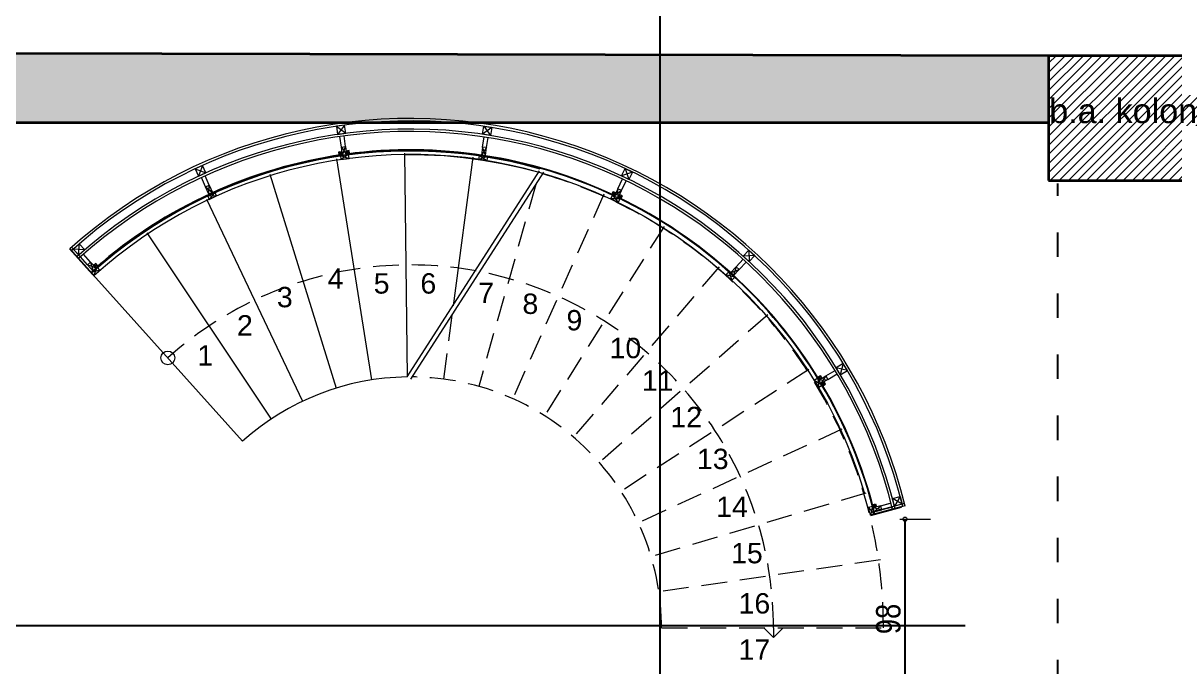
# Model space of a CAD drawing. Header units: millimetres. Extents: x 54215 to 67697, y 23496 to 56611.
# Drawn here: x 57099 to 57665, y 55429 to 55745 of the extents above; entities that cross this region are included whole.
import ezdxf

# ---------------------------------------------------------------- set-up
doc = ezdxf.new("R2010")
doc.units = ezdxf.units.MM
doc.linetypes.add('ACAD_ISO03W100', pattern=[30, 12, -18])
doc.linetypes.add('DASHED', pattern=[19.05, 12.7, -6.35])
for name, color, linetype, lineweight in [('- 0.09', 9, 'Continuous', 9), ('- 0.25', 43, 'Continuous', 25), ('no3_cam kesit arka', 141, 'Continuous', 18), ('no3_duvar kaplama', 8, 'Continuous', 0), ('no3_duvar mevcut', 4, 'Continuous', 35), ('no3_kutu profil gorunus', 8, 'Continuous', 0), ('no3_kutuprofil kesit', 74, 'Continuous', 18), ('no3_ölçü tefriş', 252, 'Continuous', 0), ('t_yazı', 154, 'Continuous', 25), ('ölçü', 4, 'Continuous', 13)]:
    doc.layers.add(name, color=color, linetype=linetype, lineweight=lineweight)
doc.layers.add('0 rölöve', color=7, linetype='Continuous', true_color=0xf1380e)
doc.layers.add('no3_alçıpan kesit', color=7, linetype='Continuous', lineweight=20, true_color=0xf5003d)
doc.layers.add('no3_tefriş ön ince', color=7, linetype='Continuous', lineweight=18, true_color=0x8c1aff)
doc.styles.add('olcu', font='arial.ttf', dxfattribs={"width": 0.8})
doc.styles.get("Standard").update_dxf_attribs({"font": 'arial.ttf'})
doc.dimstyles.new('tufan', dxfattribs={"dimtxt": 12, "dimasz": 0.5, "dimexe": 1.25, "dimexo": 0.625, "dimgap": 2, "dimtad": 1, "dimdec": 0, "dimzin": 1, "dimtxsty": 'olcu', "dimblk1": 'sol', "dimblk2": 'sag', "dimsah": 1, "dimcen": 0, "dimse1": 1, "dimse2": 1, "dimclrd": 256, "dimclrt": 256, "dimadec": 0, "dimazin": 0, "dimtfac": 1, "dimtdec": 0, "dimtix": 1, "dimtmove": 0, "dimatfit": 2, "dimldrblk": 'NONE', "dimfxl": 1.25, "dimarcsym": 0})

# ---------------------------------------------------------------- blocks, each defined once
blk = doc.blocks.new('plan girişblok')
at = {"layer": '- 0.09'}
h = blk.add_hatch(dxfattribs=at)
h.set_pattern_fill('ANSI31', color=256)
h.set_pattern_definition([(45, (2446.458, 1691.4684), (-2.245064, 2.245064), [])])
h.paths.add_polyline_path([(3742.07, 3361.46), (3669.07, 3361.46), (3669.07, 3299.96), (3742.07, 3299.96)])
h.paths.add_polyline_path([(4427.57, 3356.96), (4354.07, 3356.96), (4354.07, 3295.46), (4427.57, 3295.46)])
h.paths.add_polyline_path([(5009.07, 3355.96), (4935.57, 3355.96), (4935.57, 3294.46), (5009.07, 3294.46)])
h.paths.add_polyline_path([(5006.07, 2568.46), (4933.07, 2568.46), (4933.07, 2506.96), (5006.07, 2506.96)])
h.paths.add_polyline_path([(4427.57, 2569.46), (4354.57, 2569.46), (4354.57, 2507.96), (4427.57, 2507.96)])
h.paths.add_polyline_path([(3742.07, 2563.46), (3669.07, 2563.46), (3669.07, 2501.96), (3742.07, 2501.96)])
at = {"layer": 'no3_duvar kaplama'}
h = blk.add_hatch(color=256, dxfattribs=at)
h.dxf.hatch_style = 1
h.paths.add_polyline_path([(3669.07, 2563.46), (3687.07, 2563.46), (3669.07, 2563.46), (3669.07, 2501.96), (3687.07, 2501.96), (5226.73, 2507.87), (5230.28, 3355.96), (3742.07, 3356.96), (3687.07, 3361.46), (3669.07, 3361.46), (3669.07, 3293.96), (3687.07, 3293.96), (3687.07, 3299.96), (3669.07, 3299.96), (3669.07, 3361.46), (3742.07, 3361.46), (3742.07, 3321.96), (4354.07, 3321.96), (4354.07, 3356.96), (4427.57, 3356.96), (4427.57, 3322.96), (4935.57, 3322.96), (4935.57, 3355.96), (5009.07, 3355.96), (5009.07, 3318.96), (5144.57, 3318.96), (5144.57, 3310.46), (5191.07, 3310.46), (5191.07, 2572.96), (5169.13, 2572.96), (5169.13, 2538.46), (5006.07, 2538.46), (5006.07, 2506.96), (4933.07, 2506.96), (4933.07, 2538.46), (4427.57, 2538.46), (4427.57, 2507.96), (4354.57, 2507.96), (4354.57, 2538.46), (3742.07, 2538.46), (3742.07, 2501.96), (3669.07, 2501.96)])
h.paths.add_polyline_path([(5191.07, 2684.86), (5191.07, 2661.57), (5203.3, 2661.57), (5203.3, 2684.86)], flags=17)
at = {"layer": '0 rölöve'}
for p, q in [((4466.21, 3248.22), (4454.85, 3260.87)), ((4848.12, 3130.03), (4863.24, 3134.05))]:
    blk.add_line(p, q, dxfattribs=at)
at = {"layer": 'no3_alçıpan kesit'}
for p, q in [((4454.85, 3260.87), (4465.35, 3249.19)), ((4455.75, 3261.67), (4460.02, 3256.91)), ((4864.88, 3135.72), (4850.04, 3131.78)), ((4865.17, 3134.56), (4850.34, 3130.62))]:
    blk.add_line(p, q, dxfattribs=at)
for radius, start in [(250.33, 13.8423), (249.13, 13.8423), (245.13, 13.8288), (243.93, 13.8237)]:
    blk.add_arc((4622.12, 3074.63), radius, start, 131.9285, dxfattribs=at)
at = {"layer": 'no3_cam kesit arka'}
for p, q in [((4588.6, 3307.18), (4588.65, 3306.88)), ((4590.78, 3307.48), (4590.82, 3307.18)), ((4722.36, 3287.13), (4722.23, 3286.86)), ((4724.34, 3286.18), (4724.22, 3285.91)), ((4467.6, 3251.62), (4467.8, 3251.4)), ((4822.9, 3196.65), (4822.64, 3196.5)), ((4822.9, 3196.65), (4822.65, 3196.5)), ((4824.03, 3194.77), (4823.78, 3194.62)), ((4824.03, 3194.77), (4823.78, 3194.62)), ((4824.03, 3194.77), (4823.78, 3194.62)), ((4849.18, 3133.72), (4849.47, 3133.8))]:
    blk.add_line(p, q, dxfattribs=at)
for radius, start, end in [(234.95, 98.202, 131.1237), (234.65, 98.202, 131.1237), (234.95, 64.7451, 97.6669), (234.65, 64.7451, 97.6669), (234.65, 31.2883, 64.21), (234.95, 31.2883, 64.21), (234.65, 13.7821, 30.7532), (234.95, 14.32, 30.7532)]:
    blk.add_arc((4622.12, 3074.63), radius, start, end, dxfattribs=at)
at = {"layer": 'no3_duvar kaplama'}
for p, q in [((4620.61, 3197.95), (4685.61, 3299.15)), ((4622.3, 3196.88), (4687.62, 3298.58))]:
    blk.add_line(p, q, dxfattribs=at)
blk.add_lwpolyline([(4619.28, 3307.24, -0.335613), (4845.18, 3140.67, -0.335613)], format="xyb", dxfattribs=at)
at = {"layer": 'no3_duvar mevcut'}
for p, q in [((4427.57, 3356.96), (4935.57, 3355.96)), ((4935.57, 3355.96), (4935.57, 3294.46)), ((4935.57, 3355.96), (5009.07, 3355.96)), ((4427.57, 3322.96), (4935.57, 3322.96)), ((4935.57, 3294.46), (5009.07, 3294.46))]:
    blk.add_line(p, q, dxfattribs=at)
at = {"layer": 'no3_kutu profil gorunus'}
for p, q in [((4588.23, 3310.86), (4587.54, 3316.12)), ((4590.21, 3311.12), (4589.53, 3316.37)), ((4657.59, 3310.93), (4658.3, 3315.86)), ((4659.57, 3310.64), (4660.28, 3315.56)), ((4521.54, 3291.39), (4519.51, 3295.93)), ((4523.36, 3292.21), (4521.33, 3296.76)), ((4724, 3290.42), (4726.24, 3295.23)), ((4725.82, 3289.58), (4728.05, 3294.38)), ((4463.57, 3252.97), (4460.02, 3256.91)), ((4465.05, 3254.3), (4461.51, 3258.25)), ((4782.14, 3252.11), (4785.51, 3255.75)), ((4783.61, 3250.75), (4786.99, 3254.4)), ((4826.14, 3198.44), (4830.71, 3201.13)), ((4827.16, 3196.72), (4831.72, 3199.41)), ((4853.1, 3134.66), (4857.92, 3135.94)), ((4853.11, 3134.67), (4858.23, 3136.03)), ((4853.89, 3132.81), (4858.69, 3134.08)), ((4853.9, 3132.81), (4859.02, 3134.17))]:
    blk.add_line(p, q, dxfattribs=at)
blk.add_arc((4622.12, 3074.63), 232.63, 74.2098, 131.9285, dxfattribs=at)
at = {"layer": 'no3_kutuprofil kesit'}
for p, q in [((4585.87, 3321.11), (4590.35, 3317.67)), ((4589.83, 3321.66), (4586.38, 3317.15)), ((4658.16, 3321.14), (4661.51, 3316.58)), ((4662.11, 3320.53), (4657.56, 3317.18)), ((4588.23, 3310.86), (4590.73, 3307.15)), ((4588.74, 3306.89), (4590.21, 3311.12)), ((4659.57, 3310.64), (4657.02, 3306.97)), ((4658.99, 3306.68), (4657.59, 3310.93)), ((4588.7, 3307.22), (4587.02, 3308.51)), ((4587.21, 3307.03), (4588.51, 3308.71)), ((4587.75, 3306.77), (4591.97, 3305.3)), ((4591.72, 3307.28), (4588.01, 3304.78)), ((4592.17, 3307.67), (4590.49, 3308.96)), ((4590.68, 3307.48), (4591.98, 3309.16)), ((4659.94, 3306.21), (4655.68, 3304.84)), ((4655.98, 3306.82), (4659.63, 3304.24)), ((4516.36, 3300.19), (4521.66, 3298.21)), ((4520, 3301.86), (4518.02, 3296.55)), ((4731.14, 3298.64), (4725.83, 3296.72)), ((4727.53, 3300.36), (4729.46, 3295.03)), ((4521.54, 3291.39), (4525, 3288.56)), ((4523.17, 3287.74), (4523.36, 3292.21)), ((4526.03, 3288.69), (4523.23, 3285.21)), ((4721.09, 3287.73), (4723.08, 3288.45)), ((4721.41, 3287.22), (4724.19, 3283.72)), ((4722.45, 3287.09), (4721.73, 3289.09)), ((4725.82, 3289.58), (4722.31, 3286.8)), ((4724.13, 3285.95), (4724, 3290.42)), ((4725.62, 3285.61), (4724.9, 3287.61)), ((4522.4, 3287.03), (4526.86, 3286.87)), ((4725.03, 3285.53), (4720.56, 3285.41)), ((4724.26, 3286.25), (4726.26, 3286.97)), ((4462.2, 3260.48), (4456.55, 3260.78)), ((4459.22, 3257.8), (4459.48, 3263.34)), ((4788.29, 3260.24), (4788.44, 3254.61)), ((4465.05, 3254.3), (4466.24, 3249.99)), ((4467.64, 3253.67), (4467.53, 3251.55)), ((4791.25, 3257.55), (4785.49, 3257.31)), ((4467.73, 3251.33), (4463.57, 3252.97)), ((4469.66, 3250.38), (4465.35, 3249.19)), ((4468.64, 3252.55), (4466.52, 3252.67)), ((4466.68, 3247.7), (4468.32, 3251.86)), ((4781.42, 3246.91), (4777.12, 3248.13)), ((4778.46, 3249.61), (4780.07, 3245.44)), ((4779.42, 3249.17), (4783.61, 3250.75)), ((4782.14, 3252.11), (4780.89, 3247.81)), ((4836.76, 3201.11), (4831.22, 3202.49)), ((4834.7, 3204.54), (4833.25, 3199.05)), ((4822.19, 3197.28), (4822.49, 3192.81)), ((4822.22, 3197.87), (4824.27, 3197.34)), ((4822.69, 3196.41), (4827.16, 3196.72)), ((4822.98, 3196.58), (4823.51, 3198.63)), ((4826.14, 3198.44), (4823.71, 3194.69)), ((4824.22, 3193.83), (4820.46, 3196.26)), ((4823.99, 3194.86), (4826.04, 3194.33)), ((4824.75, 3193.56), (4825.28, 3195.62)), ((4849.02, 3134.41), (4848.08, 3130.03)), ((4849.14, 3135.16), (4850.97, 3134.1)), ((4849.52, 3133.71), (4850.59, 3135.55)), ((4849.75, 3131.71), (4853.11, 3134.67)), ((4849.75, 3131.7), (4853.1, 3134.66)), ((4863.72, 3135.4), (4858.85, 3138.28)), ((4862.72, 3139.27), (4859.85, 3134.4)), ((4850.02, 3130.53), (4847.08, 3133.91)), ((4853.61, 3132.73), (4849.23, 3133.64)), ((4853.62, 3132.73), (4849.24, 3133.64))]:
    blk.add_line(p, q, dxfattribs=at)
for points in [[(4590.35, 3317.67), (4589.83, 3321.66), (4585.87, 3321.11), (4586.38, 3317.15)], [(4657.56, 3317.18), (4658.16, 3321.14), (4662.11, 3320.53), (4661.51, 3316.58)], [(4590.73, 3307.15), (4588.74, 3306.89), (4588.23, 3310.86), (4590.21, 3311.12)], [(4657.02, 3306.97), (4658.99, 3306.68), (4659.57, 3310.64), (4657.59, 3310.93)], [(4588.7, 3307.22), (4587.21, 3307.03), (4587.02, 3308.51), (4588.51, 3308.71)], [(4591.97, 3305.3), (4591.72, 3307.28), (4587.75, 3306.77), (4588.01, 3304.78)], [(4590.68, 3307.48), (4592.17, 3307.67), (4591.98, 3309.16), (4590.49, 3308.96)], [(4655.68, 3304.84), (4655.98, 3306.82), (4659.94, 3306.21), (4659.63, 3304.24)], [(4521.66, 3298.21), (4520, 3301.86), (4516.36, 3300.19), (4518.02, 3296.55)], [(4725.83, 3296.72), (4727.53, 3300.36), (4731.14, 3298.64), (4729.46, 3295.03)], [(4525, 3288.56), (4523.17, 3287.74), (4521.54, 3291.39), (4523.36, 3292.21)], [(4526.86, 3286.87), (4526.03, 3288.69), (4522.4, 3287.03), (4523.23, 3285.21)], [(4720.56, 3285.41), (4721.41, 3287.22), (4725.03, 3285.53), (4724.19, 3283.72)], [(4722.45, 3287.09), (4721.09, 3287.73), (4721.73, 3289.09), (4723.08, 3288.45)], [(4722.31, 3286.8), (4724.13, 3285.95), (4725.82, 3289.58), (4724, 3290.42)], [(4724.26, 3286.25), (4725.62, 3285.61), (4726.26, 3286.97), (4724.9, 3287.61)], [(4456.55, 3260.78), (4459.22, 3257.8), (4462.2, 3260.48), (4459.48, 3263.34)], [(4788.44, 3254.61), (4791.25, 3257.55), (4788.29, 3260.24), (4785.49, 3257.31)], [(4466.24, 3249.99), (4467.73, 3251.33), (4465.05, 3254.3), (4463.57, 3252.97)], [(4468.64, 3252.55), (4467.64, 3253.67), (4466.52, 3252.67), (4467.53, 3251.55)], [(4465.35, 3249.19), (4466.68, 3247.7), (4469.66, 3250.38), (4468.32, 3251.86)], [(4780.07, 3245.44), (4781.42, 3246.91), (4778.46, 3249.61), (4777.12, 3248.13)], [(4780.89, 3247.81), (4779.42, 3249.17), (4782.14, 3252.11), (4783.61, 3250.75)], [(4833.25, 3199.05), (4836.76, 3201.11), (4834.7, 3204.54), (4831.22, 3202.49)], [(4822.49, 3192.81), (4824.22, 3193.83), (4822.19, 3197.28), (4820.46, 3196.26)], [(4822.98, 3196.58), (4822.22, 3197.87), (4823.51, 3198.63), (4824.27, 3197.34)], [(4823.71, 3194.69), (4822.69, 3196.41), (4826.14, 3198.44), (4827.16, 3196.72)], [(4823.99, 3194.86), (4824.75, 3193.56), (4826.04, 3194.33), (4825.28, 3195.62)], [(4847.08, 3133.91), (4849.02, 3134.41), (4850.02, 3130.53), (4848.08, 3130.03)], [(4849.52, 3133.71), (4849.14, 3135.16), (4850.59, 3135.55), (4850.97, 3134.1)], [(4849.23, 3133.64), (4849.75, 3131.7), (4853.61, 3132.73), (4853.1, 3134.66)], [(4849.24, 3133.64), (4849.75, 3131.71), (4853.62, 3132.73), (4853.11, 3134.67)], [(4858.85, 3138.28), (4862.72, 3139.27), (4863.72, 3135.4), (4859.85, 3134.4)]]:
    blk.add_lwpolyline(points, close=True, dxfattribs=at)
at = {"layer": 'no3_tefriş ön ince'}
for p, q in [((4585.84, 3305.12), (4602.94, 3196.46)), ((4619.27, 3307.94), (4620.61, 3197.96)), ((4652.76, 3305.94), (4643.09, 3232.95)), ((4553.16, 3297.53), (4585.67, 3192.45)), ((4521.9, 3285.34), (4569.15, 3186)), ((4492.72, 3268.79), (4553.73, 3177.26)), ((4539.72, 3166.39), (4466.21, 3248.22))]:
    blk.add_line(p, q, dxfattribs=at)
at = {"layer": 'no3_tefriş ön ince', "linetype": 'DASHED'}
for p, q in [((4683.75, 3292.54), (4655.68, 3193.31)), ((4717.16, 3287.73), (4672.35, 3187.27)), ((4746.74, 3271.9), (4687.99, 3178.9)), ((4773.74, 3251.98), (4702.26, 3168.37)), ((4642.47, 3228.29), (4638.32, 3196.89)), ((4797.61, 3228.41), (4714.88, 3155.91)), ((4817.85, 3201.65), (4725.57, 3141.77)), ((4834.04, 3172.27), (4734.13, 3126.24)), ((4845.85, 3140.87), (4740.38, 3109.64)), ((4853.04, 3108.1), (4744.17, 3092.32)), ((4745.45, 3074.63), (4855.45, 3074.63)), ((4800.45, 3069.94), (4795.75, 3074.63)), ((4800.45, 3074.63), (4800.45, 3069.94)), ((4800.45, 3069.94), (4805.15, 3074.63))]:
    blk.add_line(p, q, dxfattribs=at)
at = {"layer": 'no3_tefriş ön ince'}
blk.add_circle((4502.97, 3207.3), 3.38, dxfattribs=at)
for radius, start in [(234.33, 74.2098), (123.33, 90.7036)]:
    blk.add_arc((4622.12, 3074.63), radius, start, 131.9285, dxfattribs=at)
at = {"layer": 'no3_tefriş ön ince', "linetype": 'DASHED'}
for radius, end in [(232.33, 73.6971), (178.33, 131.9285), (123.33, 89.5974)]:
    blk.add_arc((4622.12, 3074.63), radius, 0, end, dxfattribs=at)
at = {"layer": '0 rölöve'}
blk.add_text('b.a. kolon', height=12, dxfattribs=at).set_placement((4935.87, 3322.65))
at = {"layer": 't_yazı', "char_height": 10, "width": 307.9126, "attachment_point": 7}
for s, insert in [('4', (4581.45, 3241.26)), ('5', (4604.1, 3238.76)), ('6', (4627.04, 3238.76)), ('3', (4556.55, 3232.05)), ('7', (4655.42, 3234.21)), ('8', (4677.17, 3228.77)), ('9', (4698.79, 3220.69)), ('2', (4536.95, 3218.31)), ('10', (4719.96, 3207.03)), ('1', (4517.5, 3203.56)), ('11', (4735.83, 3191.16)), ('12', (4749.8, 3173.24)), ('13', (4762.88, 3152.53)), ('14', (4772.29, 3129.17)), ('15', (4779.64, 3106.25)), ('16', (4783.32, 3081.57)), ('17', (4783.32, 3058.95))]:
    blk.add_mtext(s, dxfattribs=dict(at, insert=insert))
blk = doc.blocks.new('sol')
at = {"layer": 'ölçü'}
blk.add_line((0, 5), (0, -25), dxfattribs=at)
blk.add_circle((0, 0), 2, dxfattribs=at)
blk = doc.blocks.new('sag')
at = {"layer": 'ölçü'}
blk.add_line((0, -5), (0, 25), dxfattribs=at)
blk.add_circle((0, 0), 2, dxfattribs=at)
blk = doc.blocks.new('*D403')
at = {"layer": 'Defpoints', "color": 0, "transparency": 16777216}
for p in [(57530.8, 55501.18), (57530.8, 55403.17), (57532.23, 55403.17)]:
    blk.add_point(p, dxfattribs=at)
at = {"layer": 'no3_ölçü tefriş', "lineweight": -2, "transparency": 16777216}
blk.add_line((57532.23, 55500.68), (57532.23, 55403.67), dxfattribs=at)
at = {"layer": 'no3_ölçü tefriş', "lineweight": -2, "transparency": 16777216, "xscale": 0.5, "yscale": 0.5, "zscale": 0.5}
for name, p, rotation in [('sol', (57532.23, 55501.18), 90), ('sag', (57532.23, 55403.17), 270)]:
    blk.add_blockref(name, p, dxfattribs=dict(at, rotation=rotation))
at = {"layer": 'no3_ölçü tefriş', "transparency": 16777216, "insert": (57524.11, 55452.17), "char_height": 12, "attachment_point": 5, "rotation": 90, "style": 'olcu'}
blk.add_mtext('98', dxfattribs=at)
blk = doc.blocks.new('_None')

msp = doc.modelspace()

# ---------------------------------------------------------------- linework, layer by layer
at = {"layer": '- 0.25', "linetype": 'ACAD_ISO03W100'}
msp.add_line((57607.264, 54940.093), (57607.264, 55666.093), dxfattribs=at)
msp.add_line((57411.96, 54824.899), (57411.96, 55779.894))
at = {"layer": '0 rölöve'}
msp.add_line((57561.733, 55448.804), (56174.848, 55448.804), dxfattribs=at)
msp.add_line((57561.733, 55448.804), (56174.848, 55448.804), dxfattribs=at)

# ---------------------------------------------------------------- block references
msp.add_blockref('plan girişblok', (52667.195, 52373.134), dxfattribs=at)

# ---------------------------------------------------------------- dimensions: what is measured, and where the dimension line sits
at = {"layer": 'no3_ölçü tefriş'}
dim = msp.add_aligned_dim(p1=(57530.804, 55501.179), p2=(57530.804, 55403.165), distance=1.429, dimstyle='tufan', dxfattribs=at)
dim.commit()
dim.dimension.update_dxf_attribs({"geometry": '*D403', "text_midpoint": (57524.106, 55452.172)})

doc.saveas('drawing.dxf')
